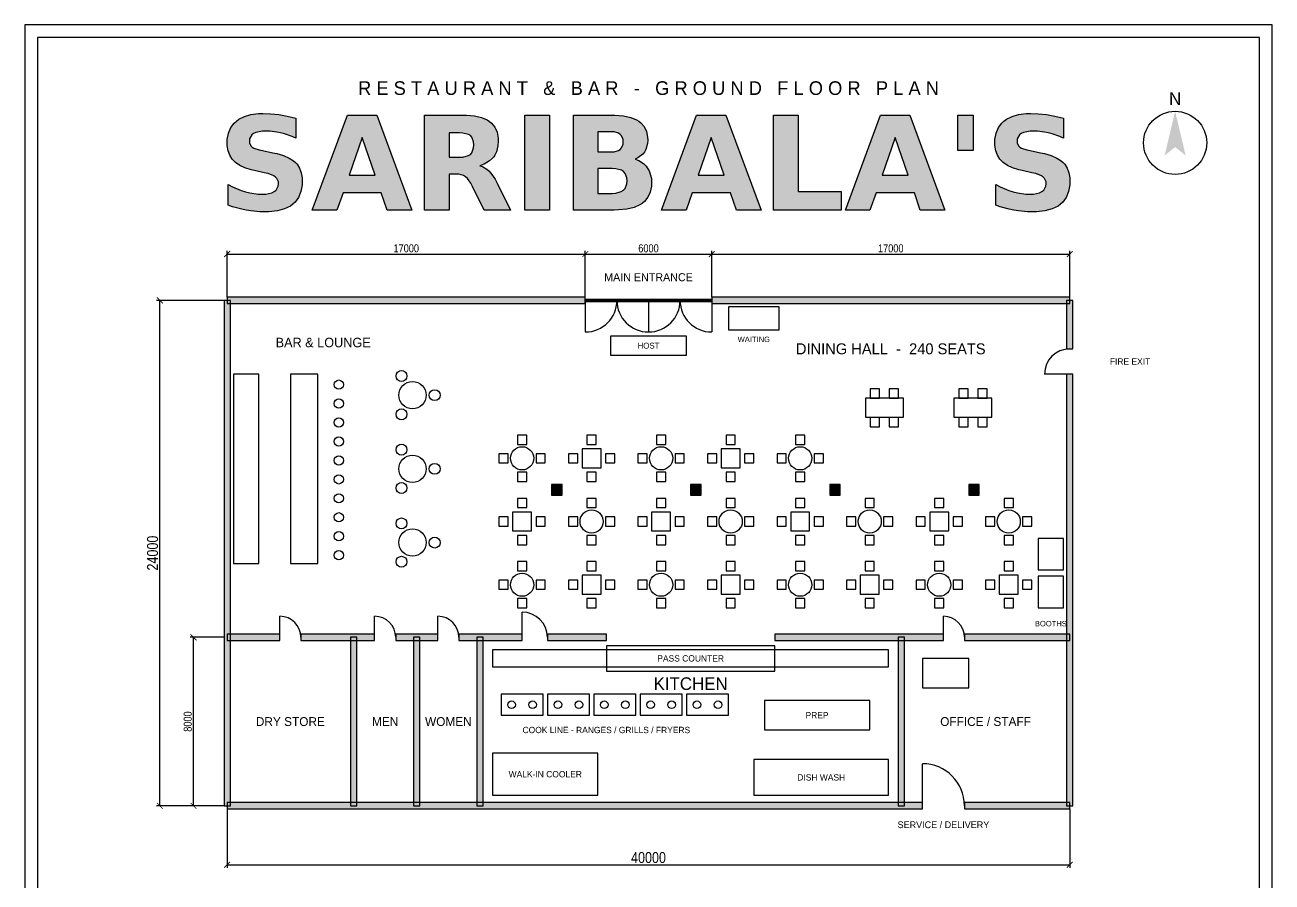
# Model space of a CAD drawing. Header units: millimetres. Extents: x -9600 to 50069, y -29600 to 37080.
# Drawn here: x -9600 to 49600, y -3622 to 37080 of the extents above; entities that cross this region are included whole.
import ezdxf
from ezdxf.enums import TextEntityAlignment as Align

# ---------------------------------------------------------------- set-up
doc = ezdxf.new("R2010")
doc.units = ezdxf.units.MM
for name, color, linetype in [('BAR', 30, 'Continuous'), ('COLUMNS', 8, 'Continuous'), ('DOORS', 3, 'Continuous'), ('FURNITURE', 2, 'Continuous'), ('GLASS', 4, 'Continuous'), ('HATCH', 8, 'Continuous'), ('KITCHEN', 6, 'Continuous'), ('ROOMTAG', 7, 'Continuous'), ('SIGN', 2, 'Continuous'), ('TITLE', 7, 'Continuous'), ('WALLS', 7, 'Continuous')]:
    doc.layers.add(name, color=color, linetype=linetype)
doc.styles.add('OpenSansCondensed-Light', font='OpenSansCondensed-Light.ttf')
doc.dimstyles.new('ARCH', dxfattribs={"dimtxt": 380, "dimasz": 280, "dimexe": 150, "dimexo": 150, "dimgap": 80, "dimtad": 1, "dimzin": 12, "dimdsep": 46, "dimtxsty": 'OpenSansCondensed-Light', "dimblk": 'ARCHTICK', "dimcen": 2.5, "dimazin": 3, "dimtfac": 0.5, "dimtmove": 2, "dimatfit": 3})

# ---------------------------------------------------------------- blocks, each defined once
blk = doc.blocks.new('_ARCHTICK')
at = {"color": 0, "linetype": 'BYBLOCK', "const_width": 0.15}
blk.add_lwpolyline([(-0.5, -0.5), (0.5, 0.5)], dxfattribs=at)

msp = doc.modelspace()

# ---------------------------------------------------------------- hatches: boundary and pattern name
at = {"layer": 'COLUMNS'}
h = msp.add_hatch(color=7, dxfattribs=at)
h.dxf.hatch_style = 1
h.paths.add_polyline_path([(15400, 14750), (15900, 14750), (15900, 15250), (15400, 15250)])
h = msp.add_hatch(color=7, dxfattribs=at)
h.dxf.hatch_style = 1
h.paths.add_polyline_path([(22000, 14750), (22500, 14750), (22500, 15250), (22000, 15250)])
h = msp.add_hatch(color=7, dxfattribs=at)
h.dxf.hatch_style = 1
h.paths.add_polyline_path([(28600, 14750), (29100, 14750), (29100, 15250), (28600, 15250)])
h = msp.add_hatch(color=7, dxfattribs=at)
h.dxf.hatch_style = 1
h.paths.add_polyline_path([(35200, 14750), (35700, 14750), (35700, 15250), (35200, 15250)])
at = {"layer": 'HATCH'}
h = msp.add_hatch(color=7, dxfattribs=at)
h.dxf.hatch_style = 1
h.paths.add_polyline_path([(-150, 0), (150, 0), (150, 24000), (-150, 24000)])
h = msp.add_hatch(color=7, dxfattribs=at)
h.dxf.hatch_style = 1
h.paths.add_polyline_path([(0, 23850), (17000, 23850), (17000, 24150), (0, 24150)])
h = msp.add_hatch(color=7, dxfattribs=at)
h.dxf.hatch_style = 1
h.paths.add_polyline_path([(23000, 23850), (40000, 23850), (40000, 24150), (23000, 24150)])
h = msp.add_hatch(color=7, dxfattribs=at)
h.dxf.hatch_style = 1
h.paths.add_polyline_path([(39850, 21700), (40150, 21700), (40150, 24000), (39850, 24000)])
h = msp.add_hatch(color=7, dxfattribs=at)
h.dxf.hatch_style = 1
h.paths.add_polyline_path([(39850, 0), (40150, 0), (40150, 20500), (39850, 20500)])
h = msp.add_hatch(color=7, dxfattribs=at)
h.dxf.hatch_style = 1
h.paths.add_polyline_path([(0, 7850), (2500, 7850), (2500, 8150), (0, 8150)])
h = msp.add_hatch(color=7, dxfattribs=at)
h.dxf.hatch_style = 1
h.paths.add_polyline_path([(3500, 7850), (7000, 7850), (7000, 8150), (3500, 8150)])
h = msp.add_hatch(color=7, dxfattribs=at)
h.dxf.hatch_style = 1
h.paths.add_polyline_path([(5850, 0), (6150, 0), (6150, 8000), (5850, 8000)])
h = msp.add_hatch(color=7, dxfattribs=at)
h.dxf.hatch_style = 1
h.paths.add_polyline_path([(8000, 7850), (10000, 7850), (10000, 8150), (8000, 8150)])
h = msp.add_hatch(color=7, dxfattribs=at)
h.dxf.hatch_style = 1
h.paths.add_polyline_path([(8850, 0), (9150, 0), (9150, 8000), (8850, 8000)])
h = msp.add_hatch(color=7, dxfattribs=at)
h.dxf.hatch_style = 1
h.paths.add_polyline_path([(11000, 7850), (14000, 7850), (14000, 8150), (11000, 8150)])
h = msp.add_hatch(color=7, dxfattribs=at)
h.dxf.hatch_style = 1
h.paths.add_polyline_path([(11850, 0), (12150, 0), (12150, 8000), (11850, 8000)])
h = msp.add_hatch(color=7, dxfattribs=at)
h.dxf.hatch_style = 1
h.paths.add_polyline_path([(15200, 7850), (18000, 7850), (18000, 8150), (15200, 8150)])
h = msp.add_hatch(color=7, dxfattribs=at)
h.dxf.hatch_style = 1
h.paths.add_polyline_path([(26000, 7850), (34000, 7850), (34000, 8150), (26000, 8150)])
h = msp.add_hatch(color=7, dxfattribs=at)
h.dxf.hatch_style = 1
h.paths.add_polyline_path([(31850, 0), (32150, 0), (32150, 8000), (31850, 8000)])
h = msp.add_hatch(color=7, dxfattribs=at)
h.dxf.hatch_style = 1
h.paths.add_polyline_path([(35000, 7850), (40000, 7850), (40000, 8150), (35000, 8150)])
h = msp.add_hatch(color=7, dxfattribs=at)
h.dxf.hatch_style = 1
h.paths.add_polyline_path([(0, -150), (33000, -150), (33000, 150), (0, 150)])
h = msp.add_hatch(color=7, dxfattribs=at)
h.dxf.hatch_style = 1
h.paths.add_polyline_path([(35000, -150), (40000, -150), (40000, 150), (35000, 150)])
at = {"layer": 'SIGN'}
h = msp.add_hatch(color=7, dxfattribs=at)
h.dxf.hatch_style = 1
h.paths.add_polyline_path([(3262.919, 32656.905), (3262.919, 31701.716), (3078.383, 31779.724), (2715.836, 31904.923), (2537.826, 31952.115), (2363.803, 31989.336), (2030.261, 32031.875), (1870.74, 32037.192), (1675.932, 32030.002), (1367.525, 31972.478), (1253.928, 31922.144), (1166.796, 31857.128), (1067.216, 31679.238), (1054.769, 31566.365), (1063.168, 31480.502), (1130.36, 31338.867), (1189.153, 31283.096), (1270.061, 31234.575), (1514.176, 31148.047), (1677.382, 31110.04), (2172.379, 31010.461), (2353.622, 30970.067), (2675.321, 30874.596), (2942.639, 30759.548), (3155.575, 30624.923), (3241.649, 30550.268), (3316.198, 30469.33), (3435.476, 30282.981), (3514.994, 30064.003), (3554.754, 29812.395), (3559.723, 29674.356), (3552.805, 29493.959), (3497.456, 29168.875), (3386.759, 28891.406), (3220.712, 28661.552), (3116.933, 28564.48), (2998.94, 28479.055), (2719.174, 28342.375), (2381.039, 28251.255), (1984.534, 28205.695), (1764.393, 28200), (1550.007, 28205.136), (1119.785, 28246.225), (903.949, 28282.177), (687.872, 28327.737), (255.716, 28448.586), (39.638, 28523.875), (39.638, 29505.167), (253.903, 29397.612), (671.557, 29224.556), (874.946, 29159.056), (1074.769, 29108.3), (1463.902, 29050.292), (1653.212, 29043.042), (1832.491, 29050.957), (2123.979, 29114.282), (2236.187, 29169.691), (2324.588, 29240.267), (2425.618, 29422.023), (2438.246, 29533.204), (2429.666, 29632.603), (2361.024, 29795.507), (2300.962, 29859.013), (2215.22, 29915.026), (1941.135, 30017.99), (1752.792, 30064.939), (1302.267, 30164.519), (1138.759, 30203.462), (845.821, 30297.483), (598.323, 30413.014), (396.263, 30550.057), (312.273, 30626.645), (239.084, 30709.366), (121.982, 30895.473), (43.913, 31109.134), (4.879, 31350.348), (0, 31481.288), (6.798, 31644.887), (61.18, 31942.9), (169.944, 32202), (333.09, 32422.187), (435.056, 32517.687), (549.772, 32602.659), (814.914, 32738.614), (1127.671, 32829.251), (1488.042, 32874.569), (1686.083, 32880.234), (2063.373, 32866.215), (2450.815, 32824.16), (2850.099, 32754.309), (3262.919, 32656.905)])
h.paths.add_polyline_path([(7317.639, 29109.75), (5499.106, 29109.75), (5211.969, 28287.978), (4042.152, 28287.978), (5712.766, 32799.024), (7100.111, 32799.024), (8770.726, 28287.978), (7601.876, 28287.978), (7317.639, 29109.75)])
h.paths.add_polyline_path([(5789.143, 29946.991), (7024.702, 29946.991), (6407.889, 31741.354), (5789.143, 29946.991)])
h.paths.add_polyline_path([(11021.414, 30798.734), (11191.207, 30807.193), (11453.207, 30874.868), (11545.415, 30934.084), (11614.782, 31013.18), (11694.059, 31236.992), (11703.969, 31381.708), (11694.059, 31524.914), (11614.782, 31745.342), (11545.415, 31822.565), (11453.207, 31880.935), (11191.207, 31947.643), (11021.414, 31955.982), (10532.218, 31955.982), (10532.218, 30798.734), (11021.414, 30798.734)])
h.paths.add_polyline_path([(10532.218, 29995.33), (10532.218, 28287.978), (9369.169, 28287.978), (9369.169, 32799.024), (11145.164, 32799.024), (11360.562, 32794.341), (11746.674, 32756.878), (12073.207, 32681.951), (12340.162, 32569.562), (12451.298, 32499.318), (12548.732, 32419.196), (12704.627, 32226.321), (12808.557, 31989.941), (12860.522, 31710.055), (12867.018, 31553.797), (12853.483, 31340.438), (12782.424, 31057.788), (12701.213, 30894.28), (12650.457, 30820.003), (12593.129, 30750.575), (12457.899, 30625.859), (12203.618, 30474.134), (11999.807, 30396.549), (12116.063, 30360.838), (12329.724, 30237.572), (12427.128, 30150.017), (12522.115, 30041.918), (12713.54, 29751.397), (12809.977, 29568.976), (13441.292, 28287.978), (12202.833, 28287.978), (11652.729, 29408.488), (11569.283, 29564.263), (11400.578, 29795.326), (11315.319, 29870.614), (11223.111, 29925.178), (10995.915, 29987.536), (10860.927, 29995.33), (10532.218, 29995.33)])
h.paths.add_polyline_path([(14133.514, 32799.024), (15296.563, 32799.024), (15296.563, 28287.978), (14133.514, 28287.978), (14133.514, 32799.024)])
h.paths.add_polyline_path([(18241.408, 31052.033), (18370.776, 31059.586), (18579.12, 31120.01), (18658.094, 31172.882), (18720.271, 31240.496), (18791.33, 31418.869), (18800.213, 31529.627), (18791.33, 31639.177), (18720.271, 31816.583), (18658.094, 31884.44), (18579.12, 31938.157), (18370.776, 31999.548), (18241.408, 32007.222), (17598.492, 32007.222), (17598.492, 31052.033), (18241.408, 31052.033)])
h.paths.add_polyline_path([(18281.046, 29079.78), (18445.219, 29089.025), (18708.67, 29162.984), (18807.947, 29227.699), (18885.351, 29311.084), (18973.812, 29534.413), (18984.87, 29674.356), (18973.933, 29812.063), (18886.438, 30032.008), (18809.881, 30114.246), (18711.208, 30178.537), (18446.79, 30252.013), (18281.046, 30261.198), (17598.492, 30261.198), (17598.492, 29079.78), (18281.046, 29079.78)])
h.paths.add_polyline_path([(19362.885, 30702.054), (19539.385, 30635.95), (19764.481, 30493.741), (19888.109, 30370.234), (19941.993, 30299.869), (20032.085, 30145.123), (20135.049, 29785.96), (20147.919, 29581.544), (20141.031, 29423.579), (20085.924, 29138.739), (19975.709, 28895.349), (19810.388, 28693.411), (19707.062, 28607.986), (19589.658, 28532.984), (19311.705, 28412.981), (18976.229, 28332.979), (18583.229, 28292.978), (18365.157, 28287.978), (16435.443, 28287.978), (16435.443, 32799.024), (18181.467, 32799.024), (18408.3, 32794.582), (18813.385, 32759.053), (19153.696, 32687.994), (19429.231, 32581.405), (19542.708, 32514.787), (19641.502, 32438.395), (19799.572, 32253.618), (19904.952, 32026.18), (19957.642, 31756.083), (19964.229, 31605.037), (19954.561, 31446.785), (19877.218, 31166.9), (19809.542, 31045.265), (19723.981, 30937.166), (19500.653, 30765.56), (19362.885, 30702.054)])
h.paths.add_polyline_path([(23888.432, 29109.75), (22069.899, 29109.75), (21782.762, 28287.978), (20612.945, 28287.978), (22283.56, 32799.024), (23670.904, 32799.024), (25341.519, 28287.978), (24172.669, 28287.978), (23888.432, 29109.75)])
h.paths.add_polyline_path([(22359.936, 29946.991), (23595.495, 29946.991), (22978.682, 31741.354), (22359.936, 29946.991)])
h.paths.add_polyline_path([(25939.962, 32799.024), (27103.012, 32799.024), (27103.012, 29166.791), (29144.874, 29166.791), (29144.874, 28287.978), (25939.962, 28287.978), (25939.962, 32799.024)])
h.paths.add_polyline_path([(32619.52, 29109.75), (30800.986, 29109.75), (30513.849, 28287.978), (29344.032, 28287.978), (31014.647, 32799.024), (32401.992, 32799.024), (34072.606, 28287.978), (32903.756, 28287.978), (32619.52, 29109.75)])
h.paths.add_polyline_path([(31091.023, 29946.991), (32326.582, 29946.991), (31709.769, 31741.354), (31091.023, 29946.991)])
h.paths.add_polyline_path([(35407.744, 32799.024), (35407.744, 31121.642), (34691.352, 31121.642), (34691.352, 32799.024), (35407.744, 32799.024)])
h.paths.add_polyline_path([(39703.195, 32656.905), (39703.195, 31701.716), (39518.659, 31779.724), (39156.113, 31904.923), (38978.102, 31952.115), (38804.08, 31989.336), (38470.537, 32031.875), (38311.017, 32037.192), (38116.208, 32030.002), (37807.802, 31972.478), (37694.204, 31922.144), (37607.072, 31857.128), (37507.493, 31679.238), (37495.045, 31566.365), (37503.444, 31480.502), (37570.636, 31338.867), (37629.429, 31283.096), (37710.337, 31234.575), (37954.452, 31148.047), (38117.658, 31110.04), (38612.655, 31010.461), (38793.898, 30970.067), (39115.598, 30874.596), (39382.916, 30759.548), (39595.851, 30624.923), (39681.926, 30550.268), (39756.474, 30469.33), (39875.752, 30282.981), (39955.271, 30064.003), (39995.03, 29812.395), (40000, 29674.356), (39993.081, 29493.959), (39937.733, 29168.875), (39827.035, 28891.406), (39660.989, 28661.552), (39557.21, 28564.48), (39439.216, 28479.055), (39159.451, 28342.375), (38821.316, 28251.255), (38424.811, 28205.695), (38204.67, 28200), (37990.284, 28205.136), (37560.062, 28246.225), (37344.226, 28282.177), (37128.148, 28327.737), (36695.993, 28448.586), (36479.915, 28523.875), (36479.915, 29505.167), (36694.18, 29397.612), (37111.834, 29224.556), (37315.222, 29159.056), (37515.046, 29108.3), (37904.179, 29050.292), (38093.489, 29043.042), (38272.768, 29050.957), (38564.255, 29114.282), (38676.463, 29169.691), (38764.864, 29240.267), (38865.894, 29422.023), (38878.523, 29533.204), (38869.942, 29632.603), (38801.3, 29795.507), (38741.238, 29859.013), (38655.496, 29915.026), (38381.411, 30017.99), (38193.068, 30064.939), (37742.544, 30164.519), (37579.035, 30203.462), (37286.098, 30297.483), (37038.599, 30413.014), (36836.54, 30550.057), (36752.55, 30626.645), (36679.361, 30709.366), (36562.258, 30895.473), (36484.19, 31109.134), (36445.156, 31350.348), (36440.277, 31481.288), (36447.074, 31644.887), (36501.456, 31942.9), (36610.22, 32202), (36773.366, 32422.187), (36875.332, 32517.687), (36990.048, 32602.659), (37255.19, 32738.614), (37567.947, 32829.251), (37928.319, 32874.569), (38126.36, 32880.234), (38503.65, 32866.215), (38891.091, 32824.16), (39290.376, 32754.309), (39703.195, 32656.905)])
at = {"layer": 'TITLE'}
h = msp.add_hatch(color=7, dxfattribs=at)
h.dxf.hatch_style = 1
h.paths.add_polyline_path([(45000, 32980.234), (44500, 30880.234), (45000, 31280.234), (45500, 30880.234)])

# ---------------------------------------------------------------- linework, layer by layer
at = {"layer": 'BAR'}
for points in [[(300, 11500), (1500, 11500), (1500, 20500), (300, 20500)], [(3000, 11500), (4300, 11500), (4300, 20500), (3000, 20500)]]:
    msp.add_lwpolyline(points, close=True, dxfattribs=at)
for centre in [(5300, 20000), (5300, 19100), (5300, 18200), (5300, 17300), (5300, 16400), (5300, 15500), (5300, 14600), (5300, 13700), (5300, 12800), (5300, 11900)]:
    msp.add_circle(centre, 220, dxfattribs=at)
at = {"layer": 'COLUMNS'}
for points in [[(15400, 14750), (15900, 14750), (15900, 15250), (15400, 15250)], [(22000, 14750), (22500, 14750), (22500, 15250), (22000, 15250)], [(28600, 14750), (29100, 14750), (29100, 15250), (28600, 15250)], [(35200, 14750), (35700, 14750), (35700, 15250), (35200, 15250)]]:
    msp.add_lwpolyline(points, close=True, dxfattribs=at)
at = {"layer": 'DOORS'}
for p, q in [((17000, 24000), (17000, 22500)), ((20000, 24000), (20000, 22500)), ((20000, 24000), (20000, 22500)), ((23000, 24000), (23000, 22500)), ((40000, 20500), (38800, 20500)), ((2500, 8000), (2500, 9000)), ((7000, 8000), (7000, 9000)), ((10000, 8000), (10000, 9000)), ((14000, 8000), (14000, 9200)), ((34000, 8000), (34000, 9000)), ((33000, 0), (33000, 2000))]:
    msp.add_line(p, q, dxfattribs=at)
for centre, radius, start, end in [((17000, 24000), 1500, 270, 360), ((20000, 24000), 1500, 180, 270), ((20000, 24000), 1500, 270, 360), ((23000, 24000), 1500, 180, 270), ((40000, 20500), 1200, 90, 180), ((2500, 8000), 1000, 0, 90), ((7000, 8000), 1000, 0, 90), ((10000, 8000), 1000, 0, 90), ((14000, 8000), 1200, 0, 90), ((34000, 8000), 1000, 0, 90), ((33000, 0), 2000, 0, 90)]:
    msp.add_arc(centre, radius, start, end, dxfattribs=at)
at = {"layer": 'FURNITURE'}
for points in [[(23800, 22600), (26200, 22600), (26200, 23700), (23800, 23700)], [(18200, 21400), (21800, 21400), (21800, 22300), (18200, 22300)], [(30970, 19360), (30970, 19800), (30530, 19800), (30530, 19360)], [(31870, 19360), (31870, 19800), (31430, 19800), (31430, 19360)], [(35170, 19360), (35170, 19800), (34730, 19800), (34730, 19360)], [(36070, 19360), (36070, 19800), (35630, 19800), (35630, 19360)], [(30300, 18450), (32100, 18450), (32100, 19350), (30300, 19350)], [(34500, 18450), (36300, 18450), (36300, 19350), (34500, 19350)], [(30530, 18440), (30530, 18000), (30970, 18000), (30970, 18440)], [(31430, 18440), (31430, 18000), (31870, 18000), (31870, 18440)], [(34730, 18440), (34730, 18000), (35170, 18000), (35170, 18440)], [(35630, 18440), (35630, 18000), (36070, 18000), (36070, 18440)], [(14220, 17160), (14220, 17600), (13780, 17600), (13780, 17160)], [(17520, 17160), (17520, 17600), (17080, 17600), (17080, 17160)], [(20820, 17160), (20820, 17600), (20380, 17600), (20380, 17160)], [(24120, 17160), (24120, 17600), (23680, 17600), (23680, 17160)], [(27420, 17160), (27420, 17600), (26980, 17600), (26980, 17160)], [(13340, 16720), (12900, 16720), (12900, 16280), (13340, 16280)], [(14660, 16280), (15100, 16280), (15100, 16720), (14660, 16720)], [(16640, 16720), (16200, 16720), (16200, 16280), (16640, 16280)], [(16850, 16050), (17750, 16050), (17750, 16950), (16850, 16950)], [(17960, 16280), (18400, 16280), (18400, 16720), (17960, 16720)], [(19940, 16720), (19500, 16720), (19500, 16280), (19940, 16280)], [(21260, 16280), (21700, 16280), (21700, 16720), (21260, 16720)], [(23240, 16720), (22800, 16720), (22800, 16280), (23240, 16280)], [(23450, 16050), (24350, 16050), (24350, 16950), (23450, 16950)], [(24560, 16280), (25000, 16280), (25000, 16720), (24560, 16720)], [(26540, 16720), (26100, 16720), (26100, 16280), (26540, 16280)], [(27860, 16280), (28300, 16280), (28300, 16720), (27860, 16720)], [(13780, 15840), (13780, 15400), (14220, 15400), (14220, 15840)], [(17080, 15840), (17080, 15400), (17520, 15400), (17520, 15840)], [(20380, 15840), (20380, 15400), (20820, 15400), (20820, 15840)], [(23680, 15840), (23680, 15400), (24120, 15400), (24120, 15840)], [(26980, 15840), (26980, 15400), (27420, 15400), (27420, 15840)], [(14220, 14160), (14220, 14600), (13780, 14600), (13780, 14160)], [(17520, 14160), (17520, 14600), (17080, 14600), (17080, 14160)], [(20820, 14160), (20820, 14600), (20380, 14600), (20380, 14160)], [(24120, 14160), (24120, 14600), (23680, 14600), (23680, 14160)], [(27420, 14160), (27420, 14600), (26980, 14600), (26980, 14160)], [(30720, 14160), (30720, 14600), (30280, 14600), (30280, 14160)], [(34020, 14160), (34020, 14600), (33580, 14600), (33580, 14160)], [(37320, 14160), (37320, 14600), (36880, 14600), (36880, 14160)], [(13340, 13720), (12900, 13720), (12900, 13280), (13340, 13280)], [(13550, 13050), (14450, 13050), (14450, 13950), (13550, 13950)], [(14660, 13280), (15100, 13280), (15100, 13720), (14660, 13720)], [(16640, 13720), (16200, 13720), (16200, 13280), (16640, 13280)], [(17960, 13280), (18400, 13280), (18400, 13720), (17960, 13720)], [(19940, 13720), (19500, 13720), (19500, 13280), (19940, 13280)], [(20150, 13050), (21050, 13050), (21050, 13950), (20150, 13950)], [(21260, 13280), (21700, 13280), (21700, 13720), (21260, 13720)], [(23240, 13720), (22800, 13720), (22800, 13280), (23240, 13280)], [(24560, 13280), (25000, 13280), (25000, 13720), (24560, 13720)], [(26540, 13720), (26100, 13720), (26100, 13280), (26540, 13280)], [(26750, 13050), (27650, 13050), (27650, 13950), (26750, 13950)], [(27860, 13280), (28300, 13280), (28300, 13720), (27860, 13720)], [(29840, 13720), (29400, 13720), (29400, 13280), (29840, 13280)], [(31160, 13280), (31600, 13280), (31600, 13720), (31160, 13720)], [(33140, 13720), (32700, 13720), (32700, 13280), (33140, 13280)], [(33350, 13050), (34250, 13050), (34250, 13950), (33350, 13950)], [(34460, 13280), (34900, 13280), (34900, 13720), (34460, 13720)], [(36440, 13720), (36000, 13720), (36000, 13280), (36440, 13280)], [(37760, 13280), (38200, 13280), (38200, 13720), (37760, 13720)], [(13780, 12840), (13780, 12400), (14220, 12400), (14220, 12840)], [(17080, 12840), (17080, 12400), (17520, 12400), (17520, 12840)], [(20380, 12840), (20380, 12400), (20820, 12400), (20820, 12840)], [(23680, 12840), (23680, 12400), (24120, 12400), (24120, 12840)], [(26980, 12840), (26980, 12400), (27420, 12400), (27420, 12840)], [(30280, 12840), (30280, 12400), (30720, 12400), (30720, 12840)], [(33580, 12840), (33580, 12400), (34020, 12400), (34020, 12840)], [(36880, 12840), (36880, 12400), (37320, 12400), (37320, 12840)], [(38500, 11200), (39700, 11200), (39700, 12700), (38500, 12700)], [(14220, 11160), (14220, 11600), (13780, 11600), (13780, 11160)], [(17520, 11160), (17520, 11600), (17080, 11600), (17080, 11160)], [(20820, 11160), (20820, 11600), (20380, 11600), (20380, 11160)], [(24120, 11160), (24120, 11600), (23680, 11600), (23680, 11160)], [(27420, 11160), (27420, 11600), (26980, 11600), (26980, 11160)], [(30720, 11160), (30720, 11600), (30280, 11600), (30280, 11160)], [(34020, 11160), (34020, 11600), (33580, 11600), (33580, 11160)], [(37320, 11160), (37320, 11600), (36880, 11600), (36880, 11160)], [(13340, 10720), (12900, 10720), (12900, 10280), (13340, 10280)], [(14660, 10280), (15100, 10280), (15100, 10720), (14660, 10720)], [(16640, 10720), (16200, 10720), (16200, 10280), (16640, 10280)], [(16850, 10050), (17750, 10050), (17750, 10950), (16850, 10950)], [(17960, 10280), (18400, 10280), (18400, 10720), (17960, 10720)], [(19940, 10720), (19500, 10720), (19500, 10280), (19940, 10280)], [(21260, 10280), (21700, 10280), (21700, 10720), (21260, 10720)], [(23240, 10720), (22800, 10720), (22800, 10280), (23240, 10280)], [(23450, 10050), (24350, 10050), (24350, 10950), (23450, 10950)], [(24560, 10280), (25000, 10280), (25000, 10720), (24560, 10720)], [(26540, 10720), (26100, 10720), (26100, 10280), (26540, 10280)], [(27860, 10280), (28300, 10280), (28300, 10720), (27860, 10720)], [(29840, 10720), (29400, 10720), (29400, 10280), (29840, 10280)], [(30050, 10050), (30950, 10050), (30950, 10950), (30050, 10950)], [(31160, 10280), (31600, 10280), (31600, 10720), (31160, 10720)], [(33140, 10720), (32700, 10720), (32700, 10280), (33140, 10280)], [(34460, 10280), (34900, 10280), (34900, 10720), (34460, 10720)], [(36440, 10720), (36000, 10720), (36000, 10280), (36440, 10280)], [(36650, 10050), (37550, 10050), (37550, 10950), (36650, 10950)], [(37760, 10280), (38200, 10280), (38200, 10720), (37760, 10720)], [(38500, 9400), (39700, 9400), (39700, 10900), (38500, 10900)], [(13780, 9840), (13780, 9400), (14220, 9400), (14220, 9840)], [(17080, 9840), (17080, 9400), (17520, 9400), (17520, 9840)], [(20380, 9840), (20380, 9400), (20820, 9400), (20820, 9840)], [(23680, 9840), (23680, 9400), (24120, 9400), (24120, 9840)], [(26980, 9840), (26980, 9400), (27420, 9400), (27420, 9840)], [(30280, 9840), (30280, 9400), (30720, 9400), (30720, 9840)], [(33580, 9840), (33580, 9400), (34020, 9400), (34020, 9840)], [(36880, 9840), (36880, 9400), (37320, 9400), (37320, 9840)], [(33000, 5600), (35200, 5600), (35200, 7000), (33000, 7000)]]:
    msp.add_lwpolyline(points, close=True, dxfattribs=at)
for centre, radius in [((8275, 20409.327), 260), ((8800, 19500), 650), ((9850, 19500), 260), ((8275, 18590.673), 260), ((8275, 16909.327), 260), ((8800, 16000), 650), ((14000, 16500), 550), ((20600, 16500), 550), ((27200, 16500), 550), ((9850, 16000), 260), ((8275, 15090.673), 260), ((8275, 13409.327), 260), ((17300, 13500), 550), ((23900, 13500), 550), ((30500, 13500), 550), ((37100, 13500), 550), ((8800, 12500), 650), ((9850, 12500), 260), ((8275, 11590.673), 260), ((14000, 10500), 550), ((20600, 10500), 550), ((27200, 10500), 550), ((33800, 10500), 550)]:
    msp.add_circle(centre, radius, dxfattribs=at)
at = {"layer": 'GLASS'}
for p, q in [((17000, 24060), (23000, 24060)), ((17000, 24000), (23000, 24000)), ((17000, 23940), (23000, 23940))]:
    msp.add_line(p, q, dxfattribs=at)
at = {"layer": 'KITCHEN'}
for points in [[(12600, 6600), (31400, 6600), (31400, 7400), (12600, 7400)], [(18000, 6400), (26000, 6400), (26000, 7600), (18000, 7600)], [(13000, 4300), (15000, 4300), (15000, 5300), (13000, 5300)], [(15200, 4300), (17200, 4300), (17200, 5300), (15200, 5300)], [(17400, 4300), (19400, 4300), (19400, 5300), (17400, 5300)], [(19600, 4300), (21600, 4300), (21600, 5300), (19600, 5300)], [(21800, 4300), (23800, 4300), (23800, 5300), (21800, 5300)], [(25500, 3600), (30500, 3600), (30500, 5000), (25500, 5000)], [(12600, 500), (17600, 500), (17600, 2500), (12600, 2500)], [(25000, 500), (31400, 500), (31400, 2200), (25000, 2200)]]:
    msp.add_lwpolyline(points, close=True, dxfattribs=at)
for centre in [(13500, 4800), (14500, 4800), (15700, 4800), (16700, 4800), (17900, 4800), (18900, 4800), (20100, 4800), (21100, 4800), (22300, 4800), (23300, 4800)]:
    msp.add_circle(centre, 180, dxfattribs=at)
at = {"layer": 'SIGN', "color": 7}
for points in [[(3262.919, 32656.905), (3262.919, 31701.716), (3078.383, 31779.724), (2715.836, 31904.923), (2537.826, 31952.115), (2363.803, 31989.336), (2030.261, 32031.875), (1870.74, 32037.192), (1675.932, 32030.002), (1367.525, 31972.478), (1253.928, 31922.144), (1166.796, 31857.128), (1067.216, 31679.238), (1054.769, 31566.365), (1063.168, 31480.502), (1130.36, 31338.867), (1189.153, 31283.096), (1270.061, 31234.575), (1514.176, 31148.047), (1677.382, 31110.04), (2172.379, 31010.461), (2353.622, 30970.067), (2675.321, 30874.596), (2942.639, 30759.548), (3155.575, 30624.923), (3241.649, 30550.268), (3316.198, 30469.33), (3435.476, 30282.981), (3514.994, 30064.003), (3554.754, 29812.395), (3559.723, 29674.356), (3552.805, 29493.959), (3497.456, 29168.875), (3386.759, 28891.406), (3220.712, 28661.552), (3116.933, 28564.48), (2998.94, 28479.055), (2719.174, 28342.375), (2381.039, 28251.255), (1984.534, 28205.695), (1764.393, 28200), (1550.007, 28205.136), (1119.785, 28246.225), (903.949, 28282.177), (687.872, 28327.737), (255.716, 28448.586), (39.638, 28523.875), (39.638, 29505.167), (253.903, 29397.612), (671.557, 29224.556), (874.946, 29159.056), (1074.769, 29108.3), (1463.902, 29050.292), (1653.212, 29043.042), (1832.491, 29050.957), (2123.979, 29114.282), (2236.187, 29169.691), (2324.588, 29240.267), (2425.618, 29422.023), (2438.246, 29533.204), (2429.666, 29632.603), (2361.024, 29795.507), (2300.962, 29859.013), (2215.22, 29915.026), (1941.135, 30017.99), (1752.792, 30064.939), (1302.267, 30164.519), (1138.759, 30203.462), (845.821, 30297.483), (598.323, 30413.014), (396.263, 30550.057), (312.273, 30626.645), (239.084, 30709.366), (121.982, 30895.473), (43.913, 31109.134), (4.879, 31350.348), (0, 31481.288), (6.798, 31644.887), (61.18, 31942.9), (169.944, 32202), (333.09, 32422.187), (435.056, 32517.687), (549.772, 32602.659), (814.914, 32738.614), (1127.671, 32829.251), (1488.042, 32874.569), (1686.083, 32880.234), (2063.373, 32866.215), (2450.815, 32824.16), (2850.099, 32754.309), (3262.919, 32656.905)], [(7317.639, 29109.75), (5499.106, 29109.75), (5211.969, 28287.978), (4042.152, 28287.978), (5712.766, 32799.024), (7100.111, 32799.024), (8770.726, 28287.978), (7601.876, 28287.978), (7317.639, 29109.75)], [(10532.218, 29995.33), (10532.218, 28287.978), (9369.169, 28287.978), (9369.169, 32799.024), (11145.164, 32799.024), (11360.562, 32794.341), (11746.674, 32756.878), (12073.207, 32681.951), (12340.162, 32569.562), (12451.298, 32499.318), (12548.732, 32419.196), (12704.627, 32226.321), (12808.557, 31989.941), (12860.522, 31710.055), (12867.018, 31553.797), (12853.483, 31340.438), (12782.424, 31057.788), (12701.213, 30894.28), (12650.457, 30820.003), (12593.129, 30750.575), (12457.899, 30625.859), (12203.618, 30474.134), (11999.807, 30396.549), (12116.063, 30360.838), (12329.724, 30237.572), (12427.128, 30150.017), (12522.115, 30041.918), (12713.54, 29751.397), (12809.977, 29568.976), (13441.292, 28287.978), (12202.833, 28287.978), (11652.729, 29408.488), (11569.283, 29564.263), (11400.578, 29795.326), (11315.319, 29870.614), (11223.111, 29925.178), (10995.915, 29987.536), (10860.927, 29995.33), (10532.218, 29995.33)], [(14133.514, 32799.024), (15296.563, 32799.024), (15296.563, 28287.978), (14133.514, 28287.978), (14133.514, 32799.024)], [(19362.885, 30702.054), (19539.385, 30635.95), (19764.481, 30493.741), (19888.109, 30370.234), (19941.993, 30299.869), (20032.085, 30145.123), (20135.049, 29785.96), (20147.919, 29581.544), (20141.031, 29423.579), (20085.924, 29138.739), (19975.709, 28895.349), (19810.388, 28693.411), (19707.062, 28607.986), (19589.658, 28532.984), (19311.705, 28412.981), (18976.229, 28332.979), (18583.229, 28292.978), (18365.157, 28287.978), (16435.443, 28287.978), (16435.443, 32799.024), (18181.467, 32799.024), (18408.3, 32794.582), (18813.385, 32759.053), (19153.696, 32687.994), (19429.231, 32581.405), (19542.708, 32514.787), (19641.502, 32438.395), (19799.572, 32253.618), (19904.952, 32026.18), (19957.642, 31756.083), (19964.229, 31605.037), (19954.561, 31446.785), (19877.218, 31166.9), (19809.542, 31045.265), (19723.981, 30937.166), (19500.653, 30765.56), (19362.885, 30702.054)], [(23888.432, 29109.75), (22069.899, 29109.75), (21782.762, 28287.978), (20612.945, 28287.978), (22283.56, 32799.024), (23670.904, 32799.024), (25341.519, 28287.978), (24172.669, 28287.978), (23888.432, 29109.75)], [(25939.962, 32799.024), (27103.012, 32799.024), (27103.012, 29166.791), (29144.874, 29166.791), (29144.874, 28287.978), (25939.962, 28287.978), (25939.962, 32799.024)], [(32619.52, 29109.75), (30800.986, 29109.75), (30513.849, 28287.978), (29344.032, 28287.978), (31014.647, 32799.024), (32401.992, 32799.024), (34072.606, 28287.978), (32903.756, 28287.978), (32619.52, 29109.75)], [(35407.744, 32799.024), (35407.744, 31121.642), (34691.352, 31121.642), (34691.352, 32799.024), (35407.744, 32799.024)], [(39703.195, 32656.905), (39703.195, 31701.716), (39518.659, 31779.724), (39156.113, 31904.923), (38978.102, 31952.115), (38804.08, 31989.336), (38470.537, 32031.875), (38311.017, 32037.192), (38116.208, 32030.002), (37807.802, 31972.478), (37694.204, 31922.144), (37607.072, 31857.128), (37507.493, 31679.238), (37495.045, 31566.365), (37503.444, 31480.502), (37570.636, 31338.867), (37629.429, 31283.096), (37710.337, 31234.575), (37954.452, 31148.047), (38117.658, 31110.04), (38612.655, 31010.461), (38793.898, 30970.067), (39115.598, 30874.596), (39382.916, 30759.548), (39595.851, 30624.923), (39681.926, 30550.268), (39756.474, 30469.33), (39875.752, 30282.981), (39955.271, 30064.003), (39995.03, 29812.395), (40000, 29674.356), (39993.081, 29493.959), (39937.733, 29168.875), (39827.035, 28891.406), (39660.989, 28661.552), (39557.21, 28564.48), (39439.216, 28479.055), (39159.451, 28342.375), (38821.316, 28251.255), (38424.811, 28205.695), (38204.67, 28200), (37990.284, 28205.136), (37560.062, 28246.225), (37344.226, 28282.177), (37128.148, 28327.737), (36695.993, 28448.586), (36479.915, 28523.875), (36479.915, 29505.167), (36694.18, 29397.612), (37111.834, 29224.556), (37315.222, 29159.056), (37515.046, 29108.3), (37904.179, 29050.292), (38093.489, 29043.042), (38272.768, 29050.957), (38564.255, 29114.282), (38676.463, 29169.691), (38764.864, 29240.267), (38865.894, 29422.023), (38878.523, 29533.204), (38869.942, 29632.603), (38801.3, 29795.507), (38741.238, 29859.013), (38655.496, 29915.026), (38381.411, 30017.99), (38193.068, 30064.939), (37742.544, 30164.519), (37579.035, 30203.462), (37286.098, 30297.483), (37038.599, 30413.014), (36836.54, 30550.057), (36752.55, 30626.645), (36679.361, 30709.366), (36562.258, 30895.473), (36484.19, 31109.134), (36445.156, 31350.348), (36440.277, 31481.288), (36447.074, 31644.887), (36501.456, 31942.9), (36610.22, 32202), (36773.366, 32422.187), (36875.332, 32517.687), (36990.048, 32602.659), (37255.19, 32738.614), (37567.947, 32829.251), (37928.319, 32874.569), (38126.36, 32880.234), (38503.65, 32866.215), (38891.091, 32824.16), (39290.376, 32754.309), (39703.195, 32656.905)], [(18241.408, 31052.033), (18370.776, 31059.586), (18579.12, 31120.01), (18658.094, 31172.882), (18720.271, 31240.496), (18791.33, 31418.869), (18800.213, 31529.627), (18791.33, 31639.177), (18720.271, 31816.583), (18658.094, 31884.44), (18579.12, 31938.157), (18370.776, 31999.548), (18241.408, 32007.222), (17598.492, 32007.222), (17598.492, 31052.033), (18241.408, 31052.033)], [(5789.143, 29946.991), (7024.702, 29946.991), (6407.889, 31741.354), (5789.143, 29946.991)], [(11021.414, 30798.734), (11191.207, 30807.193), (11453.207, 30874.868), (11545.415, 30934.084), (11614.782, 31013.18), (11694.059, 31236.992), (11703.969, 31381.708), (11694.059, 31524.914), (11614.782, 31745.342), (11545.415, 31822.565), (11453.207, 31880.935), (11191.207, 31947.643), (11021.414, 31955.982), (10532.218, 31955.982), (10532.218, 30798.734), (11021.414, 30798.734)], [(22359.936, 29946.991), (23595.495, 29946.991), (22978.682, 31741.354), (22359.936, 29946.991)], [(31091.023, 29946.991), (32326.582, 29946.991), (31709.769, 31741.354), (31091.023, 29946.991)], [(18281.046, 29079.78), (18445.219, 29089.025), (18708.67, 29162.984), (18807.947, 29227.699), (18885.351, 29311.084), (18973.812, 29534.413), (18984.87, 29674.356), (18973.933, 29812.063), (18886.438, 30032.008), (18809.881, 30114.246), (18711.208, 30178.537), (18446.79, 30252.013), (18281.046, 30261.198), (17598.492, 30261.198), (17598.492, 29079.78), (18281.046, 29079.78)]]:
    msp.add_lwpolyline(points, close=True, dxfattribs=at)
at = {"layer": 'TITLE'}
for points in [[(-9600, -29600), (49600, -29600), (49600, 37080.234), (-9600, 37080.234)], [(-9000, -29000), (49000, -29000), (49000, 36480.234), (-9000, 36480.234)]]:
    msp.add_lwpolyline(points, close=True, dxfattribs=at)
msp.add_circle((45000, 31480.234), 1500, dxfattribs=at)
at = {"layer": 'WALLS'}
for points in [[(-150, 0), (150, 0), (150, 24000), (-150, 24000)], [(0, 23850), (17000, 23850), (17000, 24150), (0, 24150)], [(23000, 23850), (40000, 23850), (40000, 24150), (23000, 24150)], [(39850, 21700), (40150, 21700), (40150, 24000), (39850, 24000)], [(39850, 0), (40150, 0), (40150, 20500), (39850, 20500)], [(0, 7850), (2500, 7850), (2500, 8150), (0, 8150)], [(3500, 7850), (7000, 7850), (7000, 8150), (3500, 8150)], [(5850, 0), (6150, 0), (6150, 8000), (5850, 8000)], [(8000, 7850), (10000, 7850), (10000, 8150), (8000, 8150)], [(8850, 0), (9150, 0), (9150, 8000), (8850, 8000)], [(11000, 7850), (14000, 7850), (14000, 8150), (11000, 8150)], [(11850, 0), (12150, 0), (12150, 8000), (11850, 8000)], [(15200, 7850), (18000, 7850), (18000, 8150), (15200, 8150)], [(26000, 7850), (34000, 7850), (34000, 8150), (26000, 8150)], [(31850, 0), (32150, 0), (32150, 8000), (31850, 8000)], [(35000, 7850), (40000, 7850), (40000, 8150), (35000, 8150)], [(0, -150), (33000, -150), (33000, 150), (0, 150)], [(35000, -150), (40000, -150), (40000, 150), (35000, 150)]]:
    msp.add_lwpolyline(points, close=True, dxfattribs=at)

# ---------------------------------------------------------------- texts
at = {"layer": 'ROOMTAG'}
for s, height, p in [('MAIN ENTRANCE', 380, (20000, 25100)), ('HOST', 280, (20000, 21850)), ('WAITING', 260, (25000, 22150)), ('DINING HALL  -  240 SEATS', 520, (31500, 21700)), ('BOOTHS', 260, (39100, 8650)), ('PASS COUNTER', 300, (22000, 7000)), ('KITCHEN', 600, (22000, 5800)), ('DRY STORE', 420, (3000, 4000)), ('MEN', 420, (7500, 4000)), ('WOMEN', 420, (10500, 4000)), ('PREP', 300, (28000, 4300)), ('OFFICE / STAFF', 420, (36000, 4000)), ('COOK LINE - RANGES / GRILLS / FRYERS', 300, (18000, 3600)), ('WALK-IN COOLER', 300, (15100, 1500)), ('DISH WASH', 300, (28200, 1350)), ('SERVICE / DELIVERY', 320, (34000, -900))]:
    msp.add_text(s, height=height, dxfattribs=at).set_placement(p, align=Align.MIDDLE_CENTER)
for s, height, p in [('BAR & LOUNGE', 450, (2300, 22000)), ('FIRE EXIT', 300, (41900, 21100))]:
    msp.add_text(s, height=height, dxfattribs=at).set_placement(p, align=Align.MIDDLE_LEFT)
at = {"layer": 'TITLE'}
for s, height, p in [('R E S T A U R A N T   &   B A R   -   G R O U N D   F L O O R   P L A N', 650, (20000, 34080.234)), ('N', 600, (45000, 33580.234))]:
    msp.add_text(s, height=height, dxfattribs=at).set_placement(p, align=Align.MIDDLE_CENTER)

# ---------------------------------------------------------------- dimensions: what is measured, and where the dimension line sits
for base, p1, p2 in [((0, 26200), (0, 24000), (17000, 24000)), ((17000, 26200), (17000, 24000), (23000, 24000)), ((23000, 26200), (23000, 24000), (40000, 24000))]:
    msp.add_linear_dim(base=base, p1=p1, p2=p2, dimstyle='ARCH').render()
msp.add_linear_dim(base=(-3200, 0), p1=(0, 0), p2=(0, 24000), angle=90, dimstyle='ARCH', override={"dimtxt": 520}).render()
msp.add_linear_dim(base=(-1600, 0), p1=(0, 0), p2=(0, 8000), angle=90, dimstyle='ARCH').render()
msp.add_linear_dim(base=(0, -2800), p1=(0, 0), p2=(40000, 0), dimstyle='ARCH', override={"dimtxt": 520}).render()

doc.saveas('drawing.dxf')
